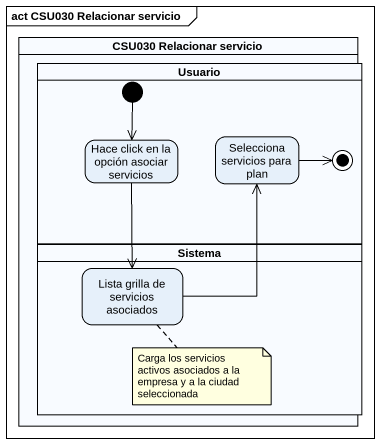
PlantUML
@startuml
mainframe act CSU030 Relacionar servicio
hide empty description
state "CSU030 Relacionar servicio" as CSU030_Relacionar_servicio <<partition>>
state Usuario <<partition>> {
  state "Hace click en la opción asociar servicios" as Hace_click_en_la_opción
  state "Selecciona servicios para plan" as Selecciona_servicios_para
  [*] --> Hace_click_en_la_opción
  Selecciona_servicios_para -right-> [*]
}
state Sistema <<partition>> {
  state "Lista grilla de servicios asociados" as Lista_grilla_de_servicios
}
Hace_click_en_la_opción --> Lista_grilla_de_servicios
Lista_grilla_de_servicios -up-> Selecciona_servicios_para
note bottom of Lista_grilla_de_servicios : Carga los servicios activos asociados a la empresa y a la ciudad seleccionada
@enduml
